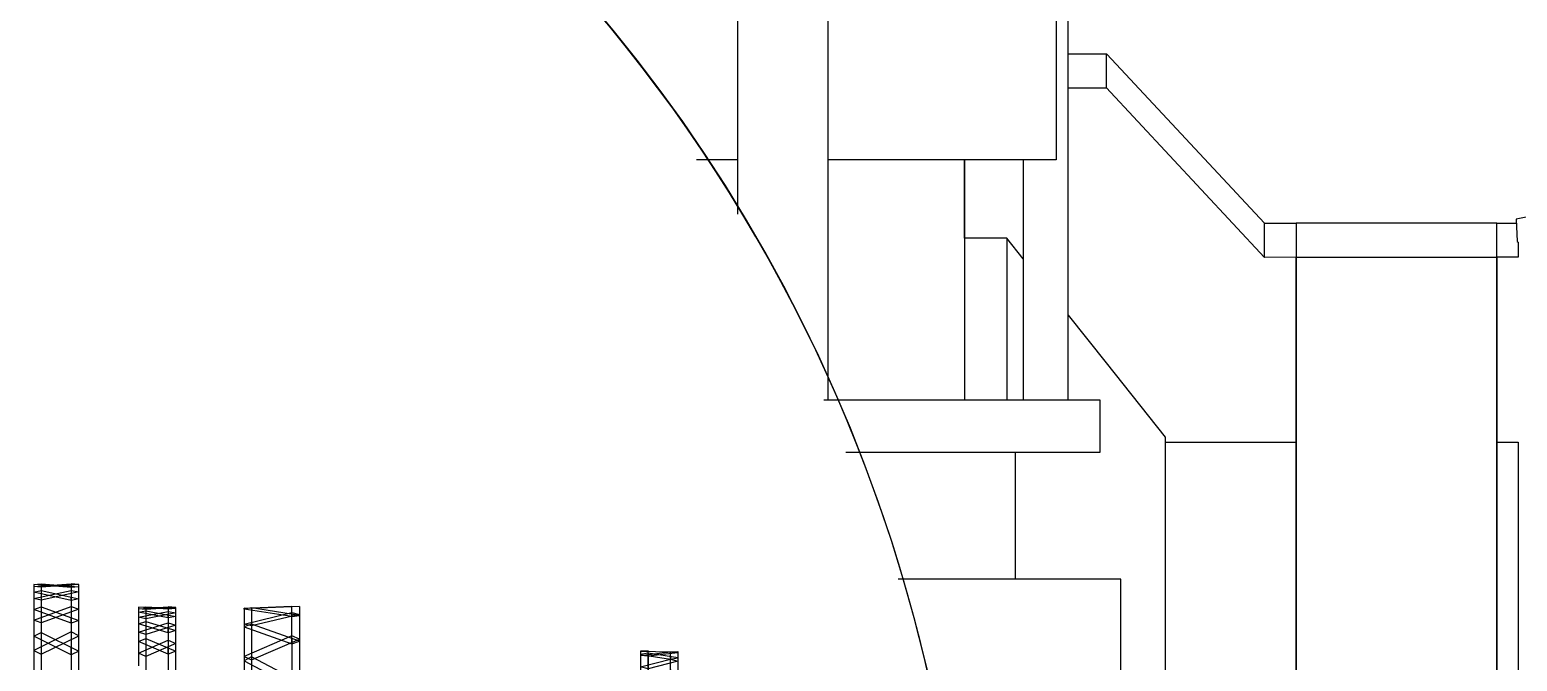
# Model space of a CAD drawing. Header units: millimetres. Extents: x -300 to 383236, y -195106 to -144646.
# Drawn here: x 27391 to 28095, y -163029 to -162730 of the extents above; entities that cross this region are included whole.
import ezdxf

# ---------------------------------------------------------------- set-up
doc = ezdxf.new("R2010")
doc.units = ezdxf.units.MM
doc.header["$LTSCALE"] = 60
doc.layers.add('EQUIPMENT', color=253, linetype='Continuous', lineweight=0)

# ---------------------------------------------------------------- blocks, each defined once
blk = doc.blocks.new('A$Cc6299706')
at = {"layer": 'EQUIPMENT', "lineweight": -3}
blk.add_lwpolyline([(-44964.73, 31713.33, 1), (-43530.33, 32097.68, 1)], format="xyb", close=True, dxfattribs=at)
for points in [[(-43613.78, 32288.84), (-43613.78, 32499.98), (-43596.27, 32499.98), (-43588.8, 32499.98), (-43571.28, 32499.98), (-43571.28, 32200.99)], [(-43457.54, 32200.99), (-43457.54, 32499.98), (-43458.22, 32499.98), (-43571.28, 32499.98)], [(-43571.28, 32489.51), (-43463.22, 32489.51), (-43463.22, 32314.5), (-43571.28, 32314.5)], [(-43439.53, 32364.5), (-43457.54, 32364.5)], [(-43364.53, 32284.51), (-43439.27, 32364.5), (-43439.53, 32364.5), (-43439.53, 32348.7), (-43364.53, 32268.3)], [(-43439.53, 32348.7), (-43439.53, 32348.43), (-43457.54, 32348.43)], [(-43064.53, 32322.4), (-43245.45, 32286.5), (-43244.96, 32275.83), (-43244.53, 32275.5), (-43244.53, 32268.5), (-43254.53, 32268.5), (-43254.53, 32284.51), (-43245.36, 32284.51)], [(-43613.78, 32314.5), (-43633.47, 32314.5)], [(-43478.78, 32267.74), (-43486.53, 32277.47), (-43506.53, 32277.47), (-43506.53, 32314.5), (-43506.53, 32277.47), (-43506.53, 32200.99)], [(-43478.78, 32314.5), (-43478.78, 32200.99)], [(-43411.53, 32180.96), (-43364.53, 32180.96), (-43349.53, 32180.96), (-43349.53, 32268.43), (-43364.53, 32268.3), (-43364.53, 32284.51), (-43349.53, 32284.51)], [(-43254.53, 32180.96), (-43254.53, 32268.5), (-43254.53, 32284.51), (-43349.53, 32284.51), (-43349.53, 32268.5), (-43254.53, 32268.5), (-43254.53, 32180.96), (-43254.53, 31949.5), (-43254.53, 32180.96), (-43244.53, 32180.96), (-43244.53, 31949.5), (-43254.53, 31949.5), (-43254.53, 31859.51), (-43244.53, 31859.51), (-43244.53, 31628.05), (-43254.53, 31628.05), (-43254.53, 31859.51), (-43254.53, 31628.05), (-43254.53, 31540.5), (-43244.53, 31540.5), (-43244.53, 31533.5), (-43244.96, 31533.18), (-43245.45, 31522.5), (-43064.53, 31486.6)], [(-43486.53, 32277.47), (-43486.53, 32200.99)], [(-43349.53, 32268.43), (-43349.53, 32180.96), (-43349.53, 31942), (-43349.53, 32180.96)], [(-43457.54, 32241.04), (-43439.53, 32218.42), (-43411.53, 32183.24), (-43411.53, 32145.71), (-43411.53, 32117.25), (-43411.53, 32050.09), (-43411.53, 32018.04), (-43411.53, 31939.5), (-43432.53, 31939.5)], [(-43573.12, 32200.99), (-43442.53, 32200.99), (-43442.53, 32175.98), (-43562.77, 32175.98)], [(-43482.53, 32175.98), (-43482.53, 32115.98)], [(-43925.82, 32113.53), (-43943.5, 32112.24), (-43947.04, 32112.5), (-43929.36, 32113.79)], [(-43925.82, 32063.45), (-43925.82, 32081.93), (-43925.82, 32096.46), (-43925.82, 32106.7), (-43925.82, 32112.43), (-43925.82, 32113.53), (-43929.36, 32113.79), (-43929.36, 32112.17), (-43947.04, 32113.51), (-43943.5, 32113.78), (-43925.82, 32112.43), (-43929.36, 32112.17), (-43929.36, 32105.9), (-43947.04, 32109.86), (-43943.5, 32110.65), (-43925.82, 32106.7), (-43929.36, 32105.9), (-43929.36, 32095.16), (-43947.04, 32101.63), (-43943.5, 32102.93), (-43925.82, 32096.46), (-43929.36, 32095.16), (-43929.36, 32080.16), (-43947.04, 32089.01), (-43943.5, 32090.78), (-43925.82, 32081.93), (-43929.36, 32080.16), (-43929.36, 32061.24)], [(-43947.04, 32113.51), (-43947.03, 32109.86)], [(-43943.5, 32113.78), (-43943.5, 31951.86)], [(-43943.5, 32112.24), (-43943.5, 31950.29)], [(-43519.13, 31798.39), (-43432.53, 31798.39), (-43432.53, 32115.98), (-43537.92, 32115.98)], [(-43947.04, 32109.86), (-43947.03, 32101.63)], [(-43943.5, 32110.65), (-43943.5, 31952.38)], [(-43943.5, 32106.06), (-43943.5, 31947.69)], [(-43947.04, 32101.63), (-43947.03, 32089.01)], [(-43943.5, 32102.93), (-43943.5, 31951.84)], [(-43879.89, 32069.44), (-43879.89, 32081.98), (-43879.89, 32091.7), (-43879.89, 32098.44), (-43879.89, 32102.11), (-43879.89, 32102.64), (-43883.43, 32102.89), (-43883.43, 32101.91), (-43897.57, 32102.73), (-43894.04, 32102.93), (-43879.89, 32102.11), (-43883.43, 32101.91), (-43883.43, 32097.8), (-43897.57, 32100.38), (-43894.04, 32101.03), (-43879.89, 32098.44), (-43883.43, 32097.8), (-43883.43, 32090.62), (-43897.57, 32094.93), (-43894.04, 32096.01), (-43879.89, 32091.7), (-43883.43, 32090.62), (-43883.43, 32080.49), (-43897.57, 32086.46), (-43894.04, 32087.95), (-43879.89, 32081.98), (-43883.43, 32080.49), (-43883.43, 32067.55)], [(-43879.89, 32102.64), (-43894.04, 32101.68), (-43897.57, 32101.92), (-43883.43, 32102.89)], [(-43897.57, 32102.73), (-43897.57, 32100.38), (-43897.57, 32094.93), (-43897.57, 32086.46), (-43897.56, 32075.09)], [(-43894.04, 32102.93), (-43894.04, 31960.59)], [(-43894.04, 32101.68), (-43894.04, 31959.43)], [(-43894.04, 32101.03), (-43894.04, 31960.84)], [(-43894.04, 32097.3), (-43894.04, 31957.4)], [(-43824.88, 32099.42), (-43824.88, 32098.3), (-43824.88, 32103.27), (-43821.35, 32103.12), (-43821.35, 32098.86), (-43843.98, 32102.46), (-43847.51, 32101.89), (-43847.5, 32093.48)], [(-43824.88, 32087.97), (-43824.88, 32085.48), (-43824.88, 32098.3), (-43847.51, 32101.89), (-43847.51, 32102.31), (-43824.88, 32103.27)], [(-43821.35, 32103.12), (-43843.98, 32102.16), (-43847.51, 32102.31)], [(-43824.88, 32098.3), (-43821.35, 32098.86), (-43821.35, 32086.73), (-43843.98, 32094.72), (-43847.51, 32093.48), (-43847.5, 32077.4)], [(-43843.98, 32102.46), (-43843.98, 31940.13)], [(-43843.98, 32102.16), (-43843.98, 31937.91)], [(-43943.5, 32095.4), (-43943.5, 31944.14)], [(-43943.5, 32090.78), (-43943.5, 31950.23)], [(-43894.04, 32096.01), (-43894.04, 31960.21)], [(-43847.51, 32093.48), (-43824.88, 32085.48), (-43824.88, 32065.33)], [(-43843.98, 32094.72), (-43843.98, 31940.92)], [(-43843.98, 32093.87), (-43843.98, 31934.32)], [(-43947.04, 32089.01), (-43947.03, 32072.28)], [(-43929.36, 32083.7), (-43929.36, 32080.16)], [(-43929.36, 32083.7), (-43929.36, 32080.16)], [(-43894.04, 32089.84), (-43894.04, 31954.54)], [(-43894.04, 32087.95), (-43894.04, 31958.69)], [(-43883.43, 32083.47), (-43883.43, 32080.49)], [(-43883.43, 32083.47), (-43883.43, 32080.49)], [(-43824.88, 32085.48), (-43821.35, 32086.73), (-43821.35, 32067.21), (-43843.98, 32079.29), (-43847.51, 32077.4), (-43847.5, 32054.32)], [(-43943.5, 32080.47), (-43943.5, 31939.69)], [(-43894.04, 32079.45), (-43894.04, 31950.88)], [(-43847.51, 32077.4), (-43824.88, 32065.33), (-43824.88, 32038.66)], [(-43843.98, 32079.29), (-43843.98, 31940.23)], [(-43843.98, 32077.9), (-43843.98, 31929.53)], [(-43656.33, 31954.39), (-43656.33, 32082.04), (-43659.87, 32081.97), (-43645.72, 32081.68)], [(-43659.87, 32081.97), (-43659.87, 32080.43), (-43659.87, 32075.42), (-43659.87, 32067.02), (-43659.87, 32055.39), (-43659.87, 32040.77), (-43659.86, 32023.45)], [(-43645.72, 32073.32), (-43645.72, 32071.21), (-43645.72, 32078.17), (-43642.19, 32078.73), (-43656.33, 32081.01), (-43659.87, 32080.43), (-43645.72, 32078.17)], [(-43656.33, 32081.01), (-43656.33, 31954.99)], [(-43656.33, 32079.54), (-43656.33, 31952.8)], [(-43645.72, 32079.3), (-43645.72, 32078.17), (-43645.72, 32081.68), (-43642.19, 32081.75), (-43642.19, 32078.73), (-43642.19, 32072.27), (-43642.19, 32062.47), (-43642.19, 32049.54), (-43642.19, 32033.73), (-43642.19, 32015.37), (-43642.19, 31994.81), (-43642.19, 31972.45), (-43642.19, 31948.75), (-43642.19, 31924.17), (-43642.19, 31899.41), (-43645.72, 31902.73)]]:
    blk.add_lwpolyline(points, dxfattribs=at)
for points in [[(-43947.04, 32106.85), (-43929.36, 32110.75), (-43925.82, 32109.97), (-43943.5, 32106.06)], [(-43929.36, 32105.9), (-43929.36, 32107.49)], [(-43925.82, 32101.83), (-43943.5, 32095.4), (-43947.04, 32096.69), (-43929.36, 32103.12)], [(-43929.36, 32095.16), (-43929.36, 32097.75)], [(-43929.36, 32095.16), (-43929.36, 32097.75)], [(-43879.89, 32100.03), (-43894.04, 32097.3), (-43897.57, 32097.97), (-43883.43, 32100.71)], [(-43883.43, 32097.8), (-43883.43, 32099.09)], [(-43847.51, 32094.72), (-43824.88, 32100.18), (-43821.35, 32099.33), (-43843.98, 32093.87)], [(-43947.04, 32082.23), (-43943.5, 32080.47), (-43925.82, 32089.28), (-43929.36, 32091.04)], [(-43897.57, 32090.96), (-43883.43, 32095.42), (-43879.89, 32094.31), (-43894.04, 32089.84)], [(-43883.43, 32090.62), (-43883.43, 32092.77)], [(-43883.43, 32090.62), (-43883.43, 32092.77)], [(-43929.36, 32080.16), (-43929.36, 32083.7)], [(-43929.36, 32080.16), (-43929.36, 32083.7)], [(-43897.57, 32080.99), (-43883.43, 32087.1), (-43879.89, 32085.57), (-43894.04, 32079.45)], [(-43883.43, 32080.49), (-43883.43, 32083.47)], [(-43883.43, 32080.49), (-43883.43, 32083.47)], [(-43847.51, 32079.42), (-43843.98, 32077.9), (-43821.35, 32087.65), (-43824.88, 32089.17)], [(-43824.88, 32085.48), (-43824.88, 32087.97)], [(-43659.87, 32079.97), (-43645.72, 32081.67), (-43642.19, 32081.24), (-43656.33, 32079.54)], [(-43659.87, 32074.5), (-43645.72, 32078.15), (-43642.19, 32077.24), (-43656.33, 32073.59)]]:
    blk.add_lwpolyline(points, close=True, dxfattribs=at)
for start, end in [(14.9998, 194.99986), (14.9998, 194.99986), (14.9998, 194.99986), (14.9998, 194.99986), (194.9998, 14.99986), (194.9998, 14.99986), (194.9998, 14.99986), (194.9998, 14.99986)]:
    blk.add_arc((-44247.53, 31905.5), 742.5, start, end, dxfattribs=at)
blk = doc.blocks.new('A$C44261593')
h = blk.add_hatch()
h.set_pattern_fill('ANSI31', color=253, scale=100)
h.set_pattern_definition([(45, (0, -50460), (-224.5064, 224.5064), [])])
edge = h.paths.add_edge_path()
edge.add_line((-58347.03, -14256), (-58347.03, -14056))
edge.add_line((-58347.03, -14056), (-57547.03, -14056))
edge.add_line((-57547.03, -14056), (-57547.03, -15056))
edge.add_line((-57547.03, -15056), (-60547.03, -15056))
edge.add_line((-60547.03, -15056), (-60547.03, -31056))
edge.add_line((-60547.03, -31056), (-57647.03, -31056))
edge.add_line((-57647.03, -31056), (-57647.03, -32268))
edge.add_line((-57647.03, -32268), (-43347.03, -32268))
edge.add_line((-43347.03, -32268), (-43347.03, -29256))
edge.add_line((-43347.03, -29256), (-34347.03, -29256))
edge.add_line((-34347.03, -29256), (-34347.03, -14206))
edge.add_line((-34347.03, -14206), (-33547.03, -14206))
edge.add_line((-33547.03, -14206), (-33547.03, -29256))
edge.add_line((-33547.03, -29256), (-30497.03, -29256))
edge.add_line((-30497.03, -29256), (-30497.03, -30056))
edge.add_line((-30497.03, -30056), (-30547.03, -30056))
edge.add_line((-30547.03, -30056), (-30547.03, -34906))
edge.add_line((-30547.03, -34906), (-30569.24, -34906))
edge.add_arc((-31589.72, -35133.69), 1045.58, 12.57767, 76.57873)
edge.add_line((-31347.03, -34116.66), (-31347.03, -30056))
edge.add_line((-31347.03, -30056), (-42547.03, -30056))
edge.add_line((-42547.03, -30056), (-42547.03, -34906))
edge.add_line((-42547.03, -34906), (-43347.03, -34906))
edge.add_line((-43347.03, -34906), (-43347.03, -33068))
edge.add_line((-43347.03, -33068), (-57647.03, -33068))
edge.add_line((-57647.03, -33068), (-57647.03, -34906))
edge.add_line((-57647.03, -34906), (-58447.03, -34906))
edge.add_line((-58447.03, -34906), (-58447.03, -31856))
edge.add_line((-58447.03, -31856), (-66197.03, -31856))
edge.add_line((-66197.03, -31856), (-66197.03, -31056))
edge.add_line((-66197.03, -31056), (-61347.03, -31056))
edge.add_line((-61347.03, -31056), (-61347.03, -14256))
edge.add_line((-61347.03, -14256), (-58347.03, -14256))

msp = doc.modelspace()

# ---------------------------------------------------------------- block references
for name, p in [('A$C44261593', (71340, -144646.13)), ('A$Cc6299706', (71340, -195106.13))]:
    msp.add_blockref(name, p)

doc.saveas('drawing.dxf')
